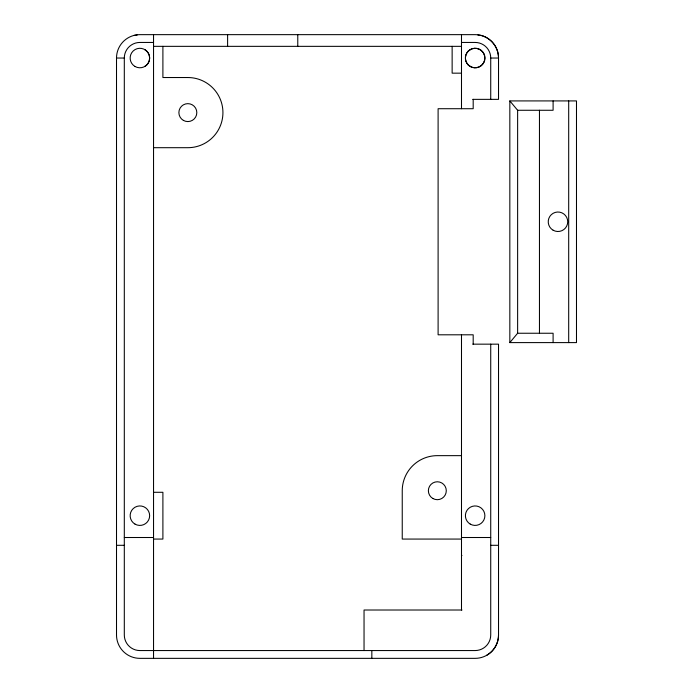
<?xml version="1.0" encoding="UTF-8"?>
<svg xmlns="http://www.w3.org/2000/svg" width="693" height="693" viewBox="0 0 693 693"><rect width="100%" height="100%" fill="white"/><g stroke="black" fill="none" stroke-linecap="round" stroke-linejoin="round"><path stroke-width="1.04" d="M509.831 342.602L517.628 333.246L517.628 110.274L509.831 100.918L576.489 100.918L576.489 342.602L509.831 342.602L509.831 100.918M144.768 66.476L146.786 64.925A9.745 9.745 0 0 0 146.786 51.152L144.768 49.601M468.251 51.152L470.27 49.601A9.745 9.745 0 0 1 484.883 58.039A9.745 9.745 0 0 1 470.27 66.476L468.251 64.925M133.844 35.447L137.153 35.014M153.543 42.446L139.899 42.446A15.592 15.592 0 0 0 124.307 58.039L124.307 634.961A15.592 15.592 0 0 0 139.899 650.554L475.138 650.554A15.592 15.592 0 0 0 490.731 634.961L490.731 344.161M461.495 42.446L475.138 42.446A15.592 15.592 0 0 1 490.731 58.039L490.731 99.359M153.543 46.344L461.495 46.344M472.765 344.161L498.527 344.161L498.527 634.961A23.389 23.389 0 0 1 475.138 658.35L139.899 658.35A23.389 23.389 0 0 1 116.511 634.961L116.511 58.039L124.307 58.039M490.731 58.039L498.527 58.039L498.527 99.359L472.765 99.359M461.495 73.163L452.139 73.163L452.139 46.344M517.628 110.274L553.101 110.274L553.101 100.918M153.543 147.696L187.846 147.696A35.083 35.083 0 0 0 222.929 112.612A35.083 35.083 0 0 0 187.846 77.529L162.898 77.529L162.898 46.344M517.628 333.246L553.101 333.246L553.101 342.602M461.495 455.647L437.326 455.647A35.083 35.083 0 0 0 402.243 490.731L402.243 539.067L461.495 539.067M153.543 492.29L162.898 492.29L162.898 539.067L153.543 539.067M124.307 537.508L153.543 537.508M461.495 537.508L490.731 537.508M116.511 545.304L124.307 545.304M490.731 545.304L498.527 545.304M461.495 555.44L461.98 555.44M461.98 610.013L364.042 610.013L364.042 650.554M477.884 35.014L481.193 35.447A23.389 23.389 0 0 1 498.527 58.039A23.389 23.389 0 0 0 475.138 34.65L139.899 34.65A23.389 23.389 0 0 0 116.511 58.039M568.693 100.918L568.693 342.602M539.457 110.274L539.457 333.246M473.189 99.359L473.189 108.714L438.106 108.714L438.106 334.806L473.189 334.806L473.189 344.161M461.495 34.65L461.495 108.714M461.495 334.806L461.495 610.013M371.838 650.554L371.838 658.35M297.773 34.65L297.773 46.344M227.607 34.65L227.607 46.344M153.543 34.65L153.543 658.35M470.27 66.476A9.745 9.745 0 0 1 470.27 49.601A9.745 9.745 0 0 1 484.883 58.039A9.745 9.745 0 0 1 470.27 66.476A9.745 9.745 0 0 1 470.27 49.601M498.527 634.961A23.389 23.389 0 0 1 486.832 655.214M135.022 66.476A9.745 9.745 0 0 0 149.645 58.039A9.745 9.745 0 0 0 135.022 49.601A9.745 9.745 0 0 0 135.022 66.476M470.27 524.116A9.745 9.745 0 0 0 484.883 515.679A9.745 9.745 0 0 0 470.27 507.241A9.745 9.745 0 0 0 470.27 524.116M135.022 524.116A9.745 9.745 0 0 0 149.645 515.679A9.745 9.745 0 0 0 135.022 507.241A9.745 9.745 0 0 0 135.022 524.116M432.848 498.492A8.966 8.966 0 0 0 446.292 490.731A8.966 8.966 0 0 0 432.848 482.969A8.966 8.966 0 0 0 432.848 498.492M183.359 120.374A8.966 8.966 0 0 0 196.812 112.612A8.966 8.966 0 0 0 183.359 104.851A8.966 8.966 0 0 0 183.359 120.374M553.101 230.197A9.745 9.745 0 0 0 567.723 221.76A9.745 9.745 0 0 0 553.101 213.323A9.745 9.745 0 0 0 553.101 230.197"/></g></svg>
